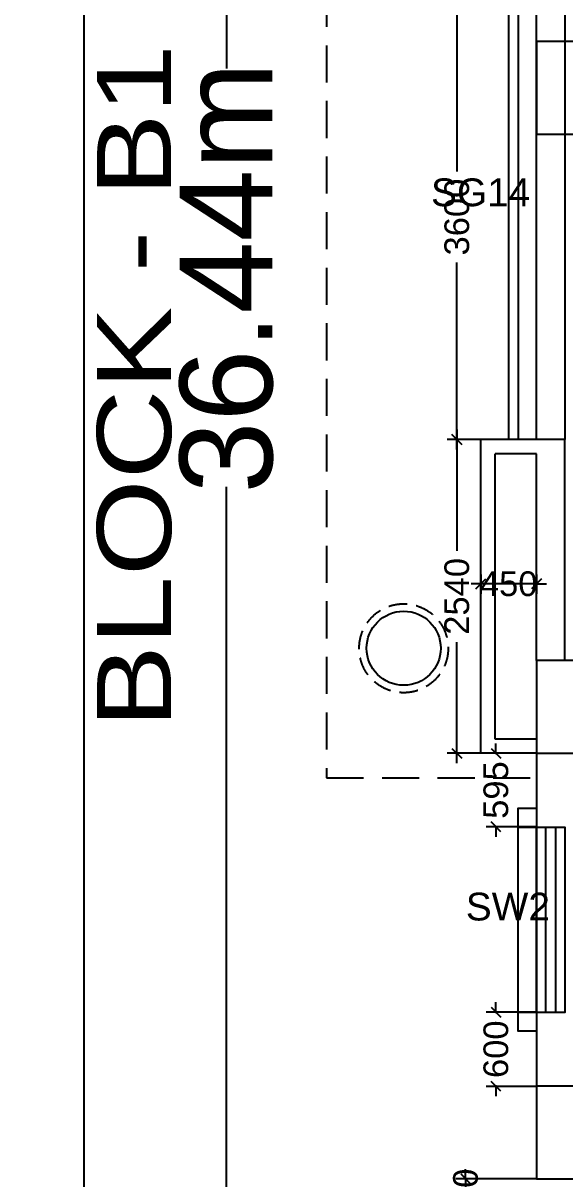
# Model space of a CAD drawing. Extents: x 7897917 to 8423973, y -6487334 to -6173396.
# Drawn here: x 7914618 to 7919004, y -6362530 to -6353175 of the extents above; entities that cross this region are included whole.
import ezdxf
from ezdxf.enums import TextEntityAlignment as Align

# ---------------------------------------------------------------- set-up
doc = ezdxf.new("R2010")
doc.units = 0
doc.header["$LTSCALE"] = 600
doc.header["$MEASUREMENT"] = 0
doc.header["$PDMODE"] = 35
doc.linetypes.add('DASHED', pattern=[0.75, 0.5, -0.25])
doc.linetypes.add('HIDDEN', pattern=[0.375, 0.25, -0.125])
doc.layers.get('0').update_dxf_attribs({"linetype": 'CONTINUOUS'})
doc.layers.get('Defpoints').update_dxf_attribs({"linetype": 'CONTINUOUS'})
for name, color, linetype in [('BLOCKS-PROP', 2, 'CONTINUOUS'), ('chajja', 7, 'CONTINUOUS'), ('DIM', 8, 'CONTINUOUS'), ('Ele Proje.', 7, 'CONTINUOUS'), ('Ele. Proj', 7, 'CONTINUOUS'), ('Fixed Glass', 171, 'CONTINUOUS'), ('joinery', 7, 'CONTINUOUS'), ('LA-column', 3, 'CONTINUOUS'), ('Walls', 7, 'CONTINUOUS'), ('WIN', 151, 'CONTINUOUS'), ('Working Dim', 5, 'CONTINUOUS')]:
    doc.layers.add(name, color=color, linetype=linetype)
doc.styles.add('ari', font='arial.ttf')
doc.styles.add('ARIAL', font='arial.ttf')
doc.styles.get("Standard").update_dxf_attribs({"font": 'romans.shx'})
doc.dimstyles.new('int. dim', dxfattribs={"dimtxt": 450, "dimasz": 80, "dimexe": 80, "dimexo": 0, "dimgap": 70, "dimtad": 0, "dimdec": 0, "dimzin": 12, "dimdsep": 46, "dimtxsty": 'ari', "dimblk": 'OBLIQUE', "dimcen": 2, "dimdle": 80, "dimclrd": 256, "dimclre": 256, "dimclrt": 6, "dimadec": 0, "dimazin": 0, "dimtfac": 1, "dimtdec": 0, "dimtix": 1, "dimtmove": 2, "dimatfit": 3, "dimfxl": 1, "dimtolj": 1, "dimtzin": 0, "dimlwd": -1, "dimlwe": -1, "dimarcsym": 0})
doc.dimstyles.new('STANDARD$0', dxfattribs={"dimscale": 0, "dimtxt": 150, "dimasz": 125, "dimexe": 0.75, "dimexo": 1, "dimgap": 25, "dimtad": 1, "dimdec": 0, "dimdsep": 46, "dimtxsty": 'Standard', "dimblk1": 'DOT', "dimblk2": 'DOT', "dimsah": 1, "dimcen": 2.5, "dimclrd": 1, "dimclre": 1, "dimclrt": 3, "dimadec": 0, "dimazin": 0, "dimtfac": 1, "dimtdec": 0, "dimtmove": 0, "dimatfit": 3, "dimldrblk": 'DOT', "dimfxl": 1, "dimtolj": 1, "dimtzin": 0, "dimarcsym": 0})

# ---------------------------------------------------------------- blocks, each defined once
blk = doc.blocks.new('_Oblique')
at = {"color": 0, "linetype": 'ByBlock', "lineweight": -2}
blk.add_line((-0.5, -0.5), (0.5, 0.5), dxfattribs=at)
blk = doc.blocks.new('*D248')
at = {"layer": 'Defpoints', "color": 0, "transparency": 16777216}
for p in [(7918773.9, -6337015.4, 5.1), (7915110.3, -6454873.9), (7918923.8, -6454873.9, 5.1)]:
    blk.add_point(p, dxfattribs=at)
at = {"layer": 'DIM', "color": 8, "transparency": 16777216}
for p, q in [((7915110.3, -6336715.4), (7915110.3, -6393995.7)), ((7918773.9, -6337015.4), (7914810.3, -6337015.4)), ((7915110.3, -6455173.9), (7915110.3, -6397893.5)), ((7918923.8, -6454873.9), (7914810.3, -6454873.9))]:
    blk.add_line(p, q, dxfattribs=at)
at = {"layer": 'DIM', "color": 8, "transparency": 16777216, "xscale": 300, "yscale": 300, "zscale": 300}
for p, rotation in [((7915110.3, -6337015.4), 90), ((7915110.3, -6454873.9), 270)]:
    blk.add_blockref('_Oblique', p, dxfattribs=dict(at, rotation=rotation))
at = {"layer": 'DIM', "color": 7, "transparency": 16777216, "insert": (7915110.3, -6395944.6), "char_height": 750, "attachment_point": 5, "rotation": 90, "style": 'ari'}
blk.add_mtext('\\A1;117.86m', dxfattribs=at)
blk = doc.blocks.new('*D264')
at = {"layer": 'Defpoints', "color": 0, "transparency": 16777216}
for p in [(7916265.8, -6337015.4), (7919293.9, -6337015.4, 2.7), (7918773.9, -6373455.6, -1)]:
    blk.add_point(p, dxfattribs=at)
at = {"layer": 'DIM', "color": 8, "transparency": 16777216}
for p, q in [((7916265.8, -6336715.4), (7916265.8, -6353542.9)), ((7919293.9, -6337015.4), (7915965.8, -6337015.4)), ((7916265.8, -6373755.6), (7916265.8, -6356928.1)), ((7918773.9, -6373455.6), (7915965.8, -6373455.6))]:
    blk.add_line(p, q, dxfattribs=at)
at = {"layer": 'DIM', "color": 8, "transparency": 16777216, "xscale": 300, "yscale": 300, "zscale": 300}
for p, rotation in [((7916265.8, -6337015.4), 90), ((7916265.8, -6373455.6), 270)]:
    blk.add_blockref('_Oblique', p, dxfattribs=dict(at, rotation=rotation))
at = {"layer": 'DIM', "color": 7, "transparency": 16777216, "insert": (7916265.8, -6355235.5), "char_height": 750, "attachment_point": 5, "rotation": 90, "style": 'ari'}
blk.add_mtext('\\A1;36.44m', dxfattribs=at)
blk = doc.blocks.new('*D319')
at = {"layer": 'Defpoints', "color": 0, "transparency": 16777216}
for p in [(7918773.9, -6359085.5, -10.3), (7918446.1, -6359681), (7918773.9, -6359681, -14.8)]:
    blk.add_point(p, dxfattribs=at)
at = {"layer": 'Working Dim', "transparency": 16777216}
for p, q in [((7918446.1, -6359085.5), (7918446.1, -6359005.5)), ((7918773.9, -6359085.5), (7918366.1, -6359085.5)), ((7918446.1, -6359085.5), (7918446.1, -6359091.5)), ((7918773.9, -6359681), (7918366.1, -6359681)), ((7918446.1, -6359681), (7918446.1, -6359674.9)), ((7918446.1, -6359681), (7918446.1, -6359761))]:
    blk.add_line(p, q, dxfattribs=at)
at = {"layer": 'Working Dim', "transparency": 16777216, "xscale": 80, "yscale": 80, "zscale": 80}
for p, rotation in [((7918446.1, -6359085.5), 270), ((7918446.1, -6359681), 90)]:
    blk.add_blockref('_Oblique', p, dxfattribs=dict(at, rotation=rotation))
at = {"layer": 'Working Dim', "color": 6, "transparency": 16777216, "insert": (7918446.1, -6359383.2), "char_height": 200, "attachment_point": 5, "rotation": 90, "style": 'ari'}
blk.add_mtext('\\A1;595', dxfattribs=at)
blk = doc.blocks.new('*D320')
at = {"layer": 'Defpoints', "color": 0, "transparency": 16777216}
for p in [(7918446.1, -6361181), (7918773.9, -6361181, -14.8), (7918774, -6361781.3, -5.1)]:
    blk.add_point(p, dxfattribs=at)
at = {"layer": 'Working Dim', "transparency": 16777216}
for p, q in [((7918446.1, -6361181), (7918446.1, -6361101)), ((7918773.9, -6361181), (7918366.1, -6361181)), ((7918446.1, -6361181), (7918446.1, -6361190)), ((7918774, -6361781.3), (7918366.1, -6361781.3)), ((7918446.1, -6361781.3), (7918446.1, -6361772.3)), ((7918446.1, -6361781.3), (7918446.1, -6361861.3))]:
    blk.add_line(p, q, dxfattribs=at)
at = {"layer": 'Working Dim', "transparency": 16777216, "xscale": 80, "yscale": 80, "zscale": 80}
for p, rotation in [((7918446.1, -6361181), 270), ((7918446.1, -6361781.3), 90)]:
    blk.add_blockref('_Oblique', p, dxfattribs=dict(at, rotation=rotation))
at = {"layer": 'Working Dim', "color": 6, "transparency": 16777216, "insert": (7918446.1, -6361481.1), "char_height": 200, "attachment_point": 5, "rotation": 90, "style": 'ari'}
blk.add_mtext('\\A1;600', dxfattribs=at)
blk = doc.blocks.new('*D321')
at = {"layer": 'Defpoints', "color": 0, "transparency": 16777216}
for p in [(7918773.9, -6362530.5, -15.4), (7918200.3, -6362830.5), (7918773.9, -6362830.5, -15.4)]:
    blk.add_point(p, dxfattribs=at)
at = {"layer": 'Working Dim', "transparency": 16777216}
for p, q in [((7918773.9, -6362530.5), (7918120.3, -6362530.5)), ((7918200.3, -6362530.5), (7918200.3, -6362450.5)), ((7918200.3, -6362530.5), (7918200.3, -6362830.5)), ((7918773.9, -6362830.5), (7918120.3, -6362830.5)), ((7918200.3, -6362830.5), (7918200.3, -6362910.5))]:
    blk.add_line(p, q, dxfattribs=at)
at = {"layer": 'Working Dim', "transparency": 16777216, "xscale": 80, "yscale": 80, "zscale": 80}
for p, rotation in [((7918200.3, -6362530.5), 270), ((7918200.3, -6362830.5), 90)]:
    blk.add_blockref('_Oblique', p, dxfattribs=dict(at, rotation=rotation))
at = {"layer": 'Working Dim', "color": 6, "transparency": 16777216, "insert": (7918200.3, -6362680.5), "char_height": 200, "attachment_point": 5, "rotation": 90, "style": 'ari'}
blk.add_mtext('\\A1;300', dxfattribs=at)
blk = doc.blocks.new('*D1369')
at = {"layer": 'Defpoints', "color": 0, "transparency": 16777216}
for p in [(7918323.9, -6357639.3, -8), (7918773.9, -6357639.3, -13.4), (7918323.9, -6357714.3)]:
    blk.add_point(p, dxfattribs=at)
at = {"layer": 'Working Dim', "transparency": 16777216}
for p, q in [((7918323.9, -6357639.3), (7918323.9, -6357794.3)), ((7918773.9, -6357639.3), (7918773.9, -6357794.3)), ((7918323.9, -6357714.3), (7918243.9, -6357714.3)), ((7918773.9, -6357714.3), (7918323.9, -6357714.3)), ((7918773.9, -6357714.3), (7918853.9, -6357714.3))]:
    blk.add_line(p, q, dxfattribs=at)
at = {"layer": 'Working Dim', "transparency": 16777216, "xscale": 80, "yscale": 80, "zscale": 80}
blk.add_blockref('_Oblique', (7918323.9, -6357714.3), dxfattribs=at)
at = {"layer": 'Working Dim', "transparency": 16777216, "xscale": 80, "yscale": 80, "zscale": 80, "rotation": 180}
blk.add_blockref('_Oblique', (7918773.9, -6357714.3), dxfattribs=at)
at = {"layer": 'Working Dim', "color": 6, "transparency": 16777216, "insert": (7918548.9, -6357714.3), "char_height": 200, "attachment_point": 5, "style": 'ari'}
blk.add_mtext('\\A1;450', dxfattribs=at)
blk = doc.blocks.new('*D1370')
at = {"layer": 'Defpoints', "color": 0, "transparency": 16777216}
for p in [(7918129.8, -6356545.5), (7918323.9, -6356545.5, -21.8), (7918323.9, -6359085.5)]:
    blk.add_point(p, dxfattribs=at)
at = {"layer": 'Working Dim', "transparency": 16777216}
for p, q in [((7918129.8, -6356465.5), (7918129.8, -6357445.5)), ((7918323.9, -6356545.5), (7918049.8, -6356545.5)), ((7918129.8, -6359165.5), (7918129.8, -6358185.5)), ((7918323.9, -6359085.5), (7918049.8, -6359085.5))]:
    blk.add_line(p, q, dxfattribs=at)
at = {"layer": 'Working Dim', "transparency": 16777216, "xscale": 80, "yscale": 80, "zscale": 80}
for p, rotation in [((7918129.8, -6356545.5), 90), ((7918129.8, -6359085.5), 270)]:
    blk.add_blockref('_Oblique', p, dxfattribs=dict(at, rotation=rotation))
at = {"layer": 'Working Dim', "color": 6, "transparency": 16777216, "insert": (7918129.8, -6357815.5), "char_height": 200, "attachment_point": 5, "rotation": 90, "style": 'ari'}
blk.add_mtext('\\A1;2540', dxfattribs=at)
blk = doc.blocks.new('*D1371')
at = {"layer": 'Defpoints', "color": 0, "transparency": 16777216}
for p in [(7918129.8, -6352945.4), (7918323.9, -6352945.4, -21.8), (7918323.9, -6356545.5, -21.8)]:
    blk.add_point(p, dxfattribs=at)
at = {"layer": 'Working Dim', "transparency": 16777216}
for p, q in [((7918129.8, -6352865.4), (7918129.8, -6354377.2)), ((7918323.9, -6352945.4), (7918049.8, -6352945.4)), ((7918129.8, -6356625.5), (7918129.8, -6355113.7)), ((7918323.9, -6356545.5), (7918049.8, -6356545.5))]:
    blk.add_line(p, q, dxfattribs=at)
at = {"layer": 'Working Dim', "transparency": 16777216, "xscale": 80, "yscale": 80, "zscale": 80}
for p, rotation in [((7918129.8, -6352945.4), 90), ((7918129.8, -6356545.5), 270)]:
    blk.add_blockref('_Oblique', p, dxfattribs=dict(at, rotation=rotation))
at = {"layer": 'Working Dim', "color": 6, "transparency": 16777216, "insert": (7918129.8, -6354745.4), "char_height": 200, "attachment_point": 5, "rotation": 90, "style": 'ari'}
blk.add_mtext('\\A1;3600', dxfattribs=at)

msp = doc.modelspace()

# ---------------------------------------------------------------- linework, layer by layer
at = {"color": 8, "linetype": 'DASHED'}
for p, q in [((7917073.905, -6350205.333, 8.672), (7917074.008, -6359285.363, 8.672)), ((7917074.008, -6359285.363, 8.672), (7918773.912, -6359285.315, 8.672))]:
    msp.add_line(p, q, dxfattribs=at)
at = {"layer": 'chajja', "color": 8}
msp.add_line((7918623.907, -6359682.958), (7918623.907, -6361182.958), dxfattribs=at)
at = {"layer": 'Ele Proje.', "color": 1}
for p, q in [((7918323.907, -6359085.458, 10.273), (7918323.919, -6356545.465, -21.755)), ((7919003.907, -6356545.473, -21.755), (7918323.919, -6356545.465, -21.755)), ((7918438.908, -6358970.458, 10.273), (7918438.918, -6356660.466, -21.755)), ((7918773.907, -6356660.47, -21.755), (7918438.918, -6356660.466, -21.755)), ((7918773.907, -6358970.458), (7918438.908, -6358970.458)), ((7918773.907, -6359085.458), (7918323.907, -6359085.458))]:
    msp.add_line(p, q, dxfattribs=at)
at = {"layer": 'Ele Proje.'}
for points in [[(7918773.907, -6359532.958), (7918623.907, -6359532.958), (7918623.907, -6359682.958), (7918773.907, -6359682.958)], [(7918773.907, -6361182.958), (7918623.907, -6361182.958), (7918623.907, -6361332.958), (7918773.907, -6361332.958)]]:
    msp.add_lwpolyline(points, dxfattribs=at)
at = {"layer": 'Ele. Proj', "color": 6}
for p, q in [((7919003.907, -6358335.458), (7919003.907, -6356545.473, -32.19)), ((7918773.907, -6358335.458), (7918773.907, -6356660.47, -32.134))]:
    msp.add_line(p, q, dxfattribs=at)
at = {"layer": 'Fixed Glass'}
for points in [[(7918773.907, -6359682.958), (7919003.907, -6359682.958), (7919003.907, -6361182.958), (7918773.907, -6361182.958)], [(7918850.907, -6359682.958), (7918926.907, -6359682.958), (7918926.907, -6361182.958), (7918850.907, -6361182.958)]]:
    msp.add_lwpolyline(points, close=True, dxfattribs=at)
at = {"layer": 'LA-column', "color": 2}
for points in [[(7918773.907, -6354075.455), (7919523.907, -6354075.455), (7919523.907, -6353325.455), (7918773.907, -6353325.455)], [(7918773.907, -6359085.366), (7919523.907, -6359085.366), (7919523.907, -6358335.366), (7918773.907, -6358335.366)], [(7918773.907, -6362530.366), (7919523.907, -6362530.366), (7919523.907, -6361780.366), (7918773.907, -6361780.366)]]:
    msp.add_lwpolyline(points, close=True, dxfattribs=at)
at = {"layer": 'Walls'}
msp.add_line((7918773.907, -6359085.458), (7918773.907, -6361780.458), dxfattribs=at)
at = {"layer": 'WIN', "linetype": 'Continuous', "elevation": -21.755}
msp.add_lwpolyline([(7918548.919, -6352945.426), (7918624.919, -6352945.426), (7918624.895, -6356545.468), (7918548.895, -6356545.468)], close=True, dxfattribs=at)
at = {"layer": 'WIN', "color": 8, "linetype": 'Continuous', "elevation": -32.19}
msp.add_lwpolyline([(7918773.907, -6352945.414), (7919003.907, -6352945.414), (7919003.907, -6356545.473), (7918773.907, -6356545.473)], close=True, dxfattribs=at)
at = {"layer": 'Working Dim', "color": 8, "linetype": 'HIDDEN'}
msp.add_circle((7917698.925, -6358235.414, -51.045), 360, dxfattribs=at)
at = {"layer": 'Working Dim', "color": 3, "linetype": 'Continuous'}
msp.add_circle((7917698.925, -6358235.414, -51.045), 300, dxfattribs=at)

# ---------------------------------------------------------------- texts
at = {"layer": 'BLOCKS-PROP', "color": 10, "style": 'ARIAL', "width": 1.2}
msp.add_text('BLOCK - B1 (5)', height=600, rotation=90, dxfattribs=at).set_placement((7915816.152, -6355360.237), align=Align.CENTER)
at = {"layer": 'joinery', "style": 'ari'}
for s, p in [('SG14', (7918321.962, -6354657.353, -175.647)), ('SW2', (7918542.57, -6360438.791))]:
    msp.add_text(s, height=225, dxfattribs=at).set_placement(p, align=Align.CENTER)

# ---------------------------------------------------------------- dimensions: what is measured, and where the dimension line sits
at = {"layer": 'DIM'}
for base, p1, p2, angle, picture, middle in [((7915110.265, -6454873.885), (7918773.907, -6337015.366, 5.131), (7918923.82, -6454873.885, 5.131), 90, '*D248', (7915110.265, -6395944.625)), ((7916265.787, -6337015.366, 1.031), (7918773.907, -6373455.581), (7919293.907, -6337015.366, 3.78), 270, '*D264', (7916265.787, -6355235.473, 1.031))]:
    dim = msp.add_linear_dim(base=base, p1=p1, p2=p2, angle=angle, dimstyle='STANDARD$0', override={"dimscale": 1, "dimtxt": 750, "dimasz": 300, "dimexe": 300, "dimexo": 0, "dimgap": 1, "dimtad": 0, "dimdec": 2, "dimlfac": 0.001, "dimzin": 0, "dimpost": 'm', "dimtxsty": 'ari', "dimblk1": 'Oblique', "dimblk2": 'Oblique', "dimcen": 0, "dimdle": 300, "dimclrd": 8, "dimclre": 8, "dimclrt": 7, "dimadec": 2, "dimtdec": 2, "dimtmove": 2, "dimfxl": 0.75, "dimfrac": 1, "dimlwd": 65535, "dimlwe": 65535}, dxfattribs=at)
    dim.commit()
    dim.dimension.update_dxf_attribs({"geometry": picture, "text_midpoint": middle})
at = {"layer": 'Working Dim'}
for base, p1, p2, angle, override, picture, middle in [((7918129.837, -6352945.422), (7918323.936, -6356545.465, -21.755), (7918323.919, -6352945.422, -21.755), 90, {"dimtxt": 200, "dimarcsym": 1}, '*D1371', (7918129.837, -6354745.444)), ((7918129.837, -6356545.465), (7918323.907, -6359085.458), (7918323.936, -6356545.465, -21.755), 90, {"dimtxt": 200, "dimarcsym": 1}, '*D1370', (7918129.837, -6357815.462)), ((7918446.0906, -6359680.9581, 5.1311), (7918773.9069, -6359085.4583, -5.1422), (7918773.907, -6359680.9581, -9.6225), 270, {"dimtxt": 200}, '*D319', (7918446.0906, -6359383.2082, 5.1311)), ((7918446.091, -6361180.958, 5.131), (7918774.045, -6361781.285), (7918773.907, -6361180.958, -9.622), 270, {"dimtxt": 200}, '*D320', (7918446.091, -6361481.121, 5.131)), ((7918200.314, -6362830.493, 5.131), (7918773.907, -6362530.458, -10.273), (7918773.907, -6362830.493, -10.273), 270, {"dimtxt": 200}, '*D321', (7918200.314, -6362680.475, 5.131))]:
    dim = msp.add_linear_dim(base=base, p1=p1, p2=p2, angle=angle, dimstyle='int. dim', override=override, dxfattribs=at)
    dim.commit()
    dim.dimension.update_dxf_attribs({"geometry": picture, "text_midpoint": middle})
dim = msp.add_linear_dim(base=(7918323.914, -6357714.284), p1=(7918773.907, -6357639.341, -13.355), p2=(7918323.914, -6357639.271, -7.963), dimstyle='int. dim', override={"dimtxt": 200, "dimarcsym": 1}, dxfattribs=at)
dim.commit()
dim.dimension.update_dxf_attribs({"geometry": '*D1369', "text_midpoint": (7918548.91, -6357714.284)})

doc.saveas('drawing.dxf')
